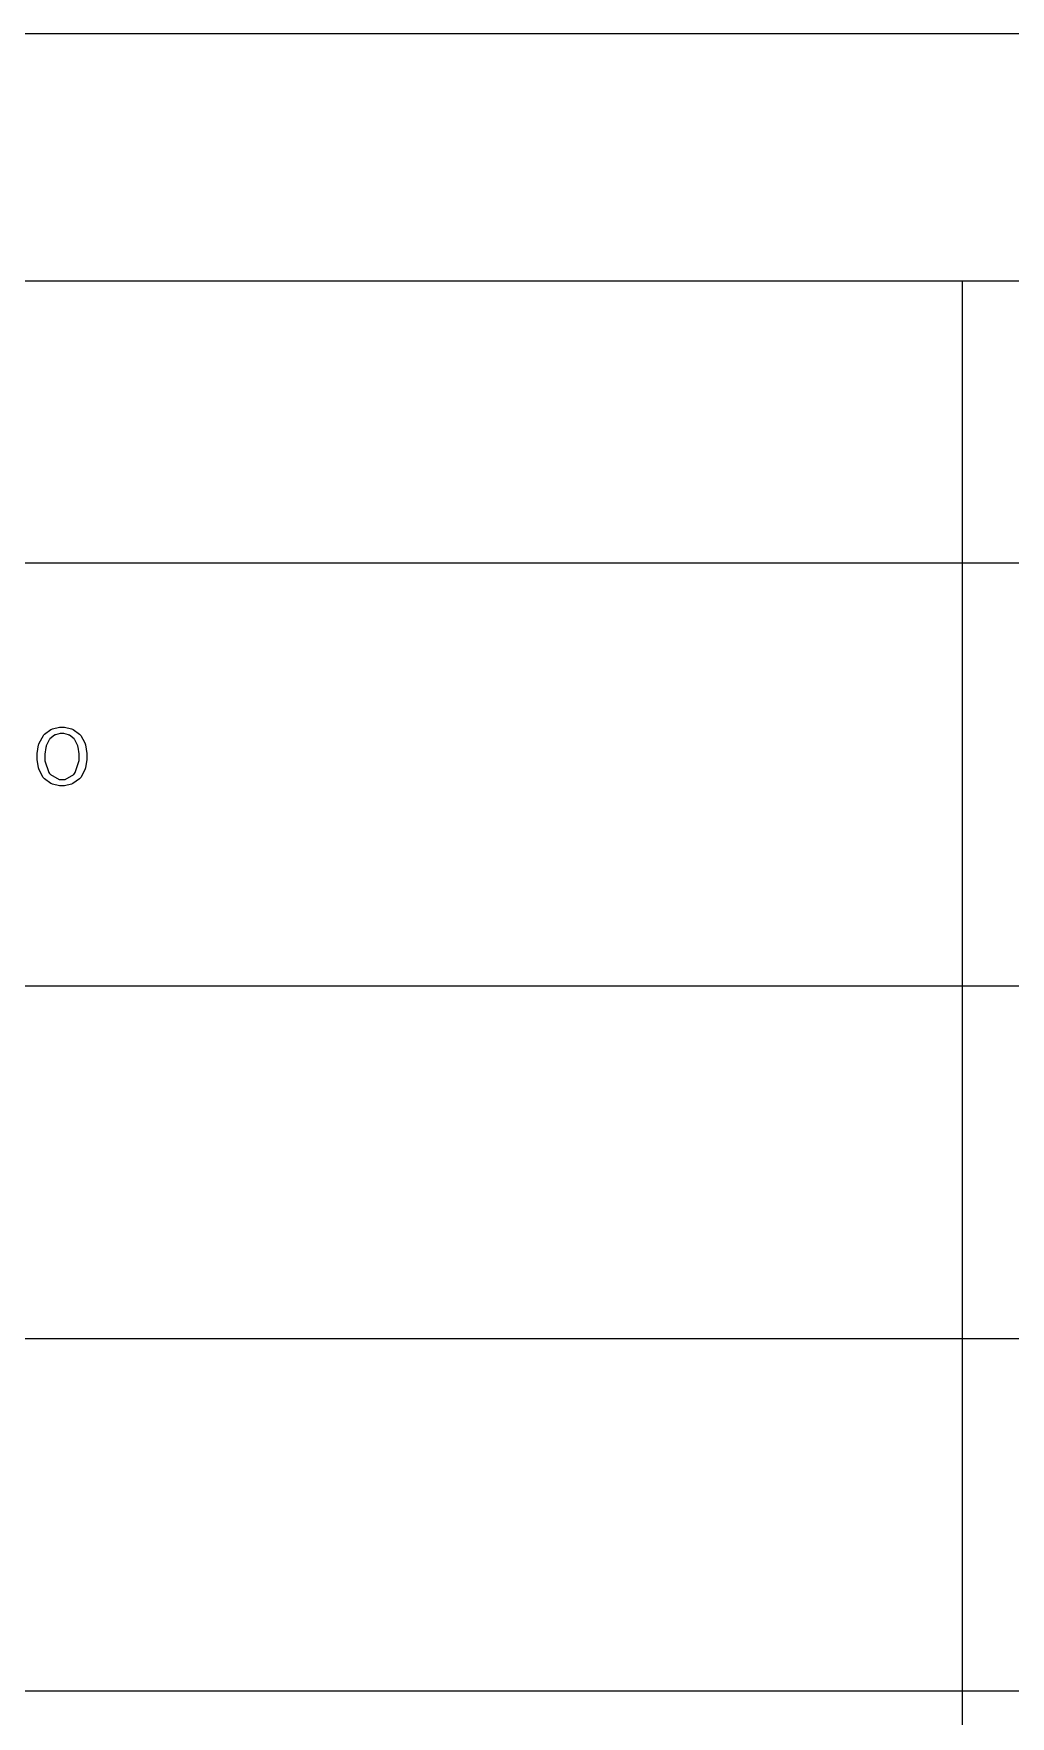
# Model space of a CAD drawing. Header units: millimetres. Extents: x 1974 to 2560, y 1429 to 1567.
# Drawn here: x 2497.25 to 2500.18, y 1527.66 to 1532.7 of the extents above; entities that cross this region are included whole.
import ezdxf

# ---------------------------------------------------------------- set-up
doc = ezdxf.new("R2010")
doc.units = ezdxf.units.MM
doc.layers.add('TEXTO', color=4, linetype='Continuous')
doc.layers.add('TIMBRE', color=7, linetype='Continuous')

msp = doc.modelspace()

# ---------------------------------------------------------------- linework, layer by layer
at = {"layer": 'TEXTO', "color": 0}
for p, q in [((2507.7976, 1531.9544), (2478.9131, 1531.9544)), ((2500.0328, 1531.9544), (2500.0328, 1515.0586)), ((2507.7976, 1531.1096), (2478.9131, 1531.1096)), ((2497.2833, 1530.5976), (2497.3029, 1530.6118)), ((2497.3029, 1530.6118), (2497.3052, 1530.6128)), ((2497.3052, 1530.6128), (2497.3075, 1530.6138)), ((2497.3075, 1530.6138), (2497.3289, 1530.6186)), ((2497.3289, 1530.6186), (2497.3361, 1530.6186)), ((2497.3361, 1530.6186), (2497.3438, 1530.6186)), ((2497.3438, 1530.6186), (2497.3648, 1530.6136)), ((2497.3648, 1530.6136), (2497.3672, 1530.6126)), ((2497.3672, 1530.6126), (2497.3693, 1530.6116)), ((2497.3693, 1530.6116), (2497.3888, 1530.5976)), ((2497.2613, 1530.5399), (2497.2657, 1530.5653)), ((2497.2657, 1530.5653), (2497.2667, 1530.5679)), ((2497.2667, 1530.5679), (2497.2676, 1530.5707)), ((2497.2676, 1530.5707), (2497.2801, 1530.5938)), ((2497.2801, 1530.5938), (2497.2818, 1530.5957)), ((2497.2818, 1530.5957), (2497.2833, 1530.5976)), ((2497.2877, 1530.5579), (2497.2847, 1530.5374)), ((2497.2884, 1530.56), (2497.2877, 1530.5579)), ((2497.2889, 1530.5622), (2497.2884, 1530.56)), ((2497.2975, 1530.5804), (2497.2889, 1530.5622)), ((2497.2987, 1530.5817), (2497.2975, 1530.5804)), ((2497.2998, 1530.5833), (2497.2987, 1530.5817)), ((2497.3132, 1530.5943), (2497.2998, 1530.5833)), ((2497.3147, 1530.5949), (2497.3132, 1530.5943)), ((2497.3162, 1530.5957), (2497.3147, 1530.5949)), ((2497.3308, 1530.5992), (2497.3162, 1530.5957)), ((2497.3362, 1530.5992), (2497.3308, 1530.5992)), ((2497.341, 1530.5992), (2497.3362, 1530.5992)), ((2497.3557, 1530.5956), (2497.341, 1530.5992)), ((2497.3574, 1530.5948), (2497.3557, 1530.5956)), ((2497.3589, 1530.5942), (2497.3574, 1530.5948)), ((2497.3724, 1530.5832), (2497.3589, 1530.5942)), ((2497.3736, 1530.5817), (2497.3724, 1530.5832)), ((2497.3747, 1530.5804), (2497.3736, 1530.5817)), ((2497.3831, 1530.5625), (2497.3747, 1530.5804)), ((2497.3838, 1530.5603), (2497.3831, 1530.5625)), ((2497.3844, 1530.5581), (2497.3838, 1530.5603)), ((2497.3874, 1530.538), (2497.3844, 1530.5581)), ((2497.3888, 1530.5976), (2497.3905, 1530.5957)), ((2497.3905, 1530.5957), (2497.3921, 1530.5938)), ((2497.3905, 1530.5957), (2497.3905, 1530.5957)), ((2497.3921, 1530.5938), (2497.4045, 1530.571)), ((2497.4045, 1530.571), (2497.4054, 1530.5681)), ((2497.4054, 1530.5681), (2497.4063, 1530.5655)), ((2497.4063, 1530.5655), (2497.4107, 1530.5393)), ((2497.2613, 1530.5305), (2497.2613, 1530.5399)), ((2497.2613, 1530.522), (2497.2613, 1530.5305)), ((2497.2657, 1530.4962), (2497.2613, 1530.522)), ((2497.2847, 1530.5374), (2497.2847, 1530.5305)), ((2497.2847, 1530.5305), (2497.2847, 1530.5178)), ((2497.2847, 1530.5178), (2497.2964, 1530.4827)), ((2497.3758, 1530.4827), (2497.3874, 1530.5186)), ((2497.3874, 1530.5305), (2497.3874, 1530.538)), ((2497.3874, 1530.5186), (2497.3874, 1530.5305)), ((2497.3874, 1530.5305), (2497.3874, 1530.5305)), ((2497.4107, 1530.5213), (2497.4064, 1530.4963)), ((2497.4107, 1530.5393), (2497.4107, 1530.5305)), ((2497.4107, 1530.5305), (2497.4107, 1530.5213)), ((2497.2666, 1530.4934), (2497.2657, 1530.4962)), ((2497.2675, 1530.4906), (2497.2666, 1530.4934)), ((2497.2799, 1530.4676), (2497.2675, 1530.4906)), ((2497.2815, 1530.4657), (2497.2799, 1530.4676)), ((2497.2832, 1530.4639), (2497.2815, 1530.4657)), ((2497.3029, 1530.4494), (2497.2832, 1530.4639)), ((2497.2964, 1530.4827), (2497.2987, 1530.4796)), ((2497.2987, 1530.4796), (2497.301, 1530.4768)), ((2497.301, 1530.4768), (2497.3273, 1530.462)), ((2497.3273, 1530.462), (2497.3362, 1530.462)), ((2497.3362, 1530.462), (2497.3455, 1530.462)), ((2497.3455, 1530.462), (2497.3712, 1530.4768)), ((2497.3888, 1530.4637), (2497.3686, 1530.4492)), ((2497.3712, 1530.4768), (2497.3735, 1530.4796)), ((2497.3735, 1530.4796), (2497.3758, 1530.4827)), ((2497.3905, 1530.4657), (2497.3888, 1530.4637)), ((2497.3921, 1530.4676), (2497.3905, 1530.4657)), ((2497.4047, 1530.4908), (2497.3921, 1530.4676)), ((2497.4055, 1530.4934), (2497.4047, 1530.4908)), ((2497.4064, 1530.4963), (2497.4055, 1530.4934)), ((2497.3052, 1530.4485), (2497.3029, 1530.4494)), ((2497.3075, 1530.4475), (2497.3052, 1530.4485)), ((2497.3283, 1530.4426), (2497.3075, 1530.4475)), ((2497.3361, 1530.4426), (2497.3283, 1530.4426)), ((2497.3431, 1530.4426), (2497.3361, 1530.4426)), ((2497.364, 1530.4474), (2497.3431, 1530.4426)), ((2497.3663, 1530.4482), (2497.364, 1530.4474)), ((2497.3686, 1530.4492), (2497.3663, 1530.4482)), ((2507.7976, 1529.8424), (2478.9131, 1529.8424)), ((2507.7976, 1528.7864), (2478.9131, 1528.7864)), ((2507.7976, 1527.7304), (2478.9131, 1527.7304))]:
    msp.add_line(p, q, dxfattribs=at)
at = {"layer": 'TIMBRE', "color": 12}
msp.add_line((2507.7976, 1532.6956), (2478.9131, 1532.6956), dxfattribs=at)
msp.add_lwpolyline([(2478.9131, 1513.0586), (2507.7976, 1513.0586), (2507.7976, 1532.6956), (2478.9131, 1532.6956)], close=True, dxfattribs=at)

doc.saveas('drawing.dxf')
